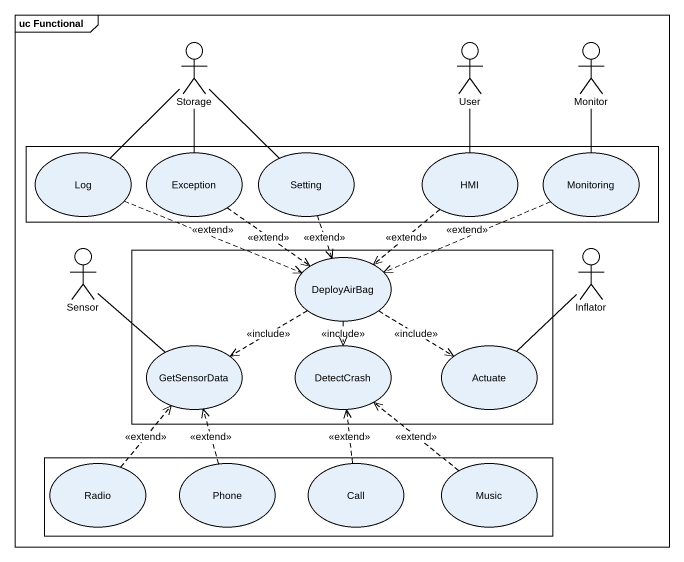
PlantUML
@startuml
mainframe uc Functional
actor "Storage" as Storage_
actor User
actor Monitor
rectangle " " as rectangle1 {
  usecase Log
  usecase "Exception" as Exception_
  usecase Setting
  usecase HMI
  usecase Monitoring
}
actor Sensor
rectangle " " as rectangle2 {
  usecase DeployAirBag
  usecase GetSensorData
  usecase DetectCrash
  usecase Actuate
}
actor Inflator
rectangle " " as rectangle3 {
  usecase Radio
  usecase Phone
  usecase Call
  usecase Music
}
Storage_ -- Log
Storage_ -- Exception_
Storage_ -- Setting
User -- HMI
Monitor -- Monitoring
Log .right.> DeployAirBag : <<extend>>
Exception_ ..> DeployAirBag : <<extend>>
Setting ..> DeployAirBag : <<extend>>
HMI ..> DeployAirBag : <<extend>>
Monitoring .left.> DeployAirBag : <<extend>>
Sensor -- GetSensorData
DeployAirBag .left.> GetSensorData : <<include>>
DeployAirBag ..> DetectCrash : <<include>>
DeployAirBag ..> Actuate : <<include>>
Inflator -- Actuate
Radio .up.> GetSensorData : <<extend>>
Phone .up.> GetSensorData : <<extend>>
Call .up.> DetectCrash : <<extend>>
Music .up.> DetectCrash : <<extend>>
@enduml
